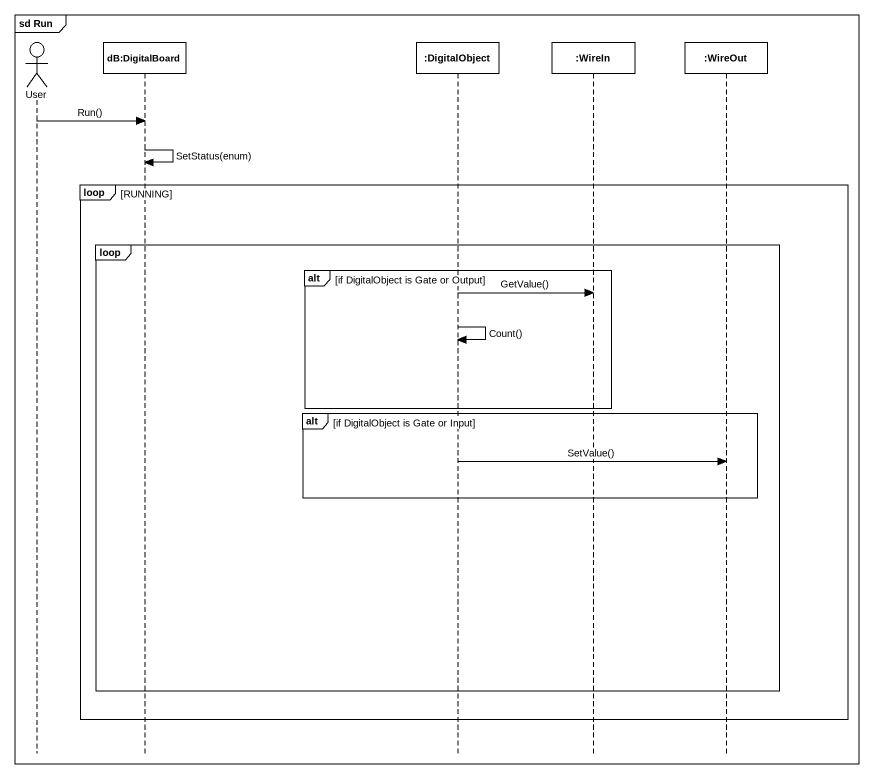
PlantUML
@startuml
mainframe sd Run
hide footbox
actor User
participant "dB:DigitalBoard" as dB_DigitalBoard
participant ":DigitalObject" as DigitalObject
participant ":WireIn" as WireIn
participant ":WireOut" as WireOut

User -> dB_DigitalBoard : Run()
dB_DigitalBoard -> dB_DigitalBoard : SetStatus(enum)
loop RUNNING
  loop
    alt if DigitalObject is Gate or Output
      DigitalObject -> WireIn : GetValue()
      DigitalObject -> DigitalObject : Count()
    end
    alt if DigitalObject is Gate or Input
      DigitalObject -> WireOut : SetValue()
    end
  end
end
@enduml
